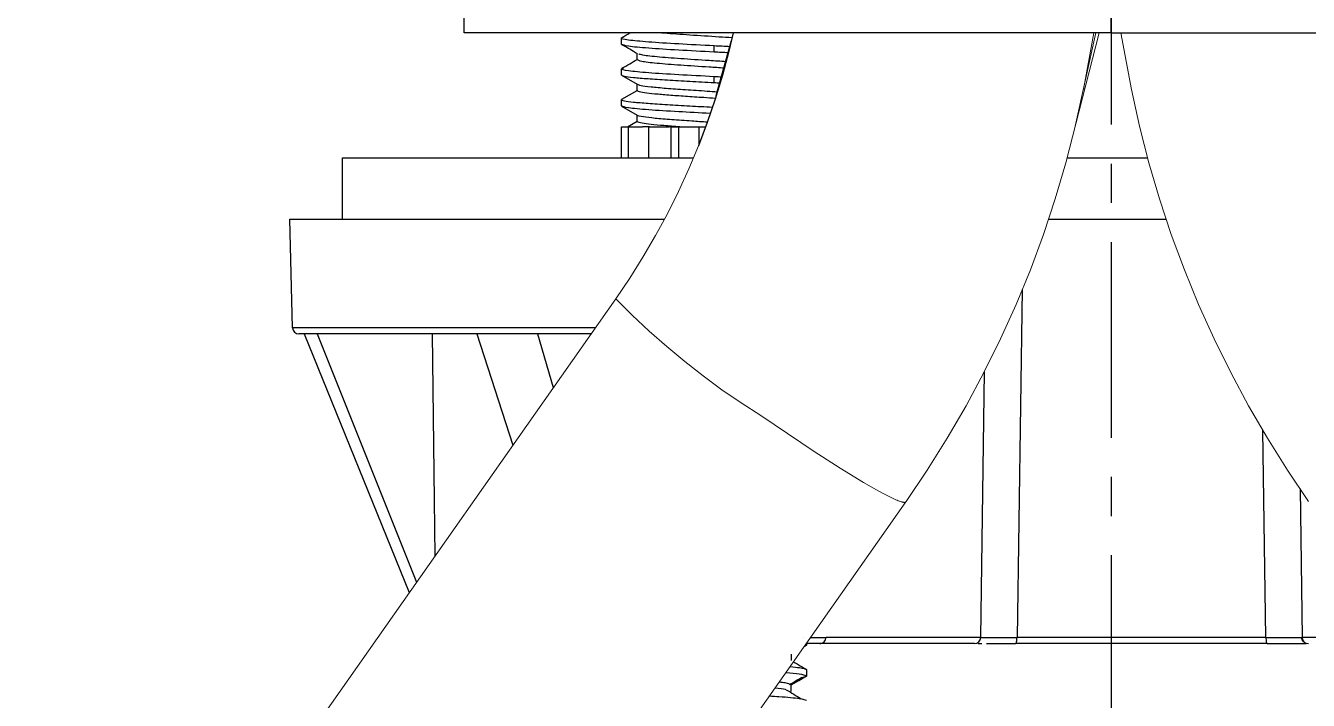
# Model space of a CAD drawing. Header units: millimetres. Extents: x 1991 to 2585, y -1131 to -711.
# Drawn here: x 2331.96 to 2373.59, y -1011.29 to -989.4 of the extents above; entities that cross this region are included whole.
import ezdxf

# ---------------------------------------------------------------- set-up
doc = ezdxf.new("R2010")
doc.units = ezdxf.units.MM
doc.header["$LTSCALE"] = 0.1
doc.linetypes.add('CENTERX2', pattern=[101.6, 63.5, -12.7, 12.7, -12.7])
doc.layers.get('0').update_dxf_attribs({"lineweight": 13})
doc.layers.add('CENTER', color=1, linetype='CENTERX2')

msp = doc.modelspace()

# ---------------------------------------------------------------- linework, layer by layer
at = {"color": 7, "linetype": 'Continuous', "lineweight": 25}
for p, q in [((2346.19, -989.634), (2346.19, -989.134)), ((2367.19, -989.634), (2346.19, -989.634)), ((2351.301, -990.007), (2351.301, -989.796)), ((2354.919, -989.634), (2354.78, -990.23)), ((2367.19, -989.634), (2388.19, -989.634)), ((2354.301, -990.257), (2354.301, -990.046)), ((2354.371, -991.669), (2354.864, -989.877)), ((2354.78, -990.23), (2354.572, -991.01)), ((2351.802, -990.508), (2351.802, -990.304)), ((2351.301, -991.007), (2351.301, -990.796)), ((2351.818, -991.314), (2351.309, -991.019)), ((2354.301, -991.257), (2354.301, -991.046)), ((2354.572, -991.01), (2354.337, -991.783)), ((2351.801, -991.508), (2351.801, -991.305)), ((2351.301, -992.007), (2351.301, -991.796)), ((2351.311, -991.783), (2351.801, -991.499)), ((2354.337, -991.783), (2354.077, -992.547)), ((2351.82, -992.316), (2351.309, -992.019)), ((2351.802, -992.509), (2351.802, -992.305)), ((2351.301, -992.684), (2351.521, -992.684)), ((2351.301, -993.684), (2351.301, -992.684)), ((2351.493, -992.678), (2351.802, -992.498)), ((2351.529, -992.684), (2351.976, -992.684)), ((2351.529, -993.684), (2351.529, -992.684)), ((2352.21, -992.684), (2351.976, -992.684)), ((2352.18, -992.684), (2352.845, -992.684)), ((2352.18, -993.684), (2352.18, -992.684)), ((2352.929, -992.684), (2352.845, -992.684)), ((2352.912, -993.684), (2352.912, -992.684)), ((2352.929, -992.684), (2353.153, -992.684)), ((2353.153, -993.684), (2353.153, -992.684)), ((2353.153, -992.684), (2353.813, -992.684)), ((2354.077, -992.547), (2353.792, -993.302)), ((2353.813, -992.684), (2354.025, -992.684)), ((2353.813, -993.245), (2353.813, -992.684)), ((2342.246, -995.684), (2342.246, -993.684)), ((2342.246, -993.684), (2353.632, -993.684)), ((2365.76, -993.684), (2368.368, -993.684)), ((2340.625, -999.207), (2340.532, -995.684)), ((2340.532, -995.684), (2352.688, -995.684)), ((2365.153, -995.684), (2368.975, -995.684)), ((2364.3, -997.967), (2364.132, -1009.254)), ((2350.308, -999.403), (2340.826, -999.403)), ((2340.994, -999.403), (2344.41, -1007.794)), ((2341.424, -999.403), (2344.644, -1007.461)), ((2346.6, -999.403), (2347.773, -1003.01)), ((2348.575, -999.403), (2349.082, -1001.147)), ((2362.955, -1009.254), (2363.076, -1000.629)), ((2372.208, -1009.254), (2372.108, -1002.534)), ((2373.317, -1004.432), (2373.384, -1009.254)), ((2368.17, -1009.254), (2364.132, -1009.254)), ((2372.208, -1009.254), (2368.17, -1009.254)), ((2356.798, -1009.795), (2356.798, -1009.999)), ((2357.301, -1009.453), (2357.301, -1009.507)), ((2362.754, -1009.453), (2357.301, -1009.453)), ((2362.875, -1009.453), (2362.993, -1009.453)), ((2372.252, -1009.453), (2364.087, -1009.453)), ((2357.113, -1010.56), (2357.301, -1010.505)), ((2357.301, -1010.296), (2357.301, -1010.507)), ((2356.798, -1011.005), (2356.798, -1010.794))]:
    msp.add_line(p, q, dxfattribs=at)
at = {"color": 8, "linetype": 'Continuous', "lineweight": 25}
for p, q in [((2367.19, -989.634), (2367.19, -989.134)), ((2350.446, -999.207), (2340.625, -999.207)), ((2357.192, -1009.255), (2357.192, -1009.255)), ((2362.955, -1009.254), (2357.939, -1009.254)), ((2376.696, -1009.254), (2373.384, -1009.254))]:
    msp.add_line(p, q, dxfattribs=at)
for p, q in [((2366.802, -989.634), (2365.718, -993.849)), ((2366.692, -989.634), (2366.022, -992.667)), ((2366.626, -989.634), (2366.285, -991.475)), ((2367.501, -989.634), (2367.842, -991.475)), ((2367.842, -991.475), (2368.106, -992.667)), ((2368.106, -992.667), (2368.41, -993.849)), ((2353.792, -993.302), (2353.481, -994.047)), ((2365.718, -993.849), (2365.373, -995.02)), ((2368.41, -993.849), (2368.755, -995.02)), ((2353.481, -994.047), (2353.145, -994.781)), ((2353.145, -994.781), (2352.786, -995.504)), ((2365.373, -995.02), (2364.988, -996.179)), ((2368.755, -995.02), (2369.139, -996.179)), ((2352.786, -995.504), (2352.402, -996.214)), ((2352.402, -996.214), (2351.994, -996.911)), ((2364.988, -996.179), (2364.564, -997.323)), ((2369.139, -996.179), (2369.563, -997.323)), ((2351.994, -996.911), (2351.564, -997.593)), ((2351.564, -997.593), (2351.111, -998.261)), ((2364.564, -997.323), (2364.101, -998.453)), ((2369.563, -997.323), (2370.026, -998.453)), ((2351.111, -998.261), (2331.961, -1025.505)), ((2351.645, -998.796), (2351.111, -998.261)), ((2364.101, -998.453), (2363.6, -999.566)), ((2370.026, -998.453), (2370.528, -999.566)), ((2352.197, -999.315), (2351.645, -998.796)), ((2352.765, -999.817), (2352.197, -999.315)), ((2363.6, -999.566), (2363.06, -1000.661)), ((2370.528, -999.566), (2371.067, -1000.661)), ((2353.348, -1000.301), (2352.765, -999.817)), ((2353.946, -1000.767), (2353.348, -1000.301)), ((2354.558, -1001.214), (2353.946, -1000.767)), ((2363.06, -1000.661), (2362.483, -1001.737)), ((2371.067, -1000.661), (2371.644, -1001.737)), ((2355.184, -1001.641), (2354.558, -1001.214)), ((2355.821, -1002.048), (2355.184, -1001.641)), ((2362.483, -1001.737), (2361.87, -1002.792)), ((2371.644, -1001.737), (2372.257, -1002.792)), ((2357.554, -1003.222), (2355.821, -1002.048)), ((2361.87, -1002.792), (2361.221, -1003.826)), ((2372.257, -1002.792), (2372.907, -1003.826)), ((2358.398, -1003.764), (2357.554, -1003.222)), ((2359.151, -1004.224), (2358.398, -1003.764)), ((2361.221, -1003.826), (2360.537, -1004.837)), ((2372.907, -1003.826), (2373.591, -1004.837)), ((2359.477, -1004.413), (2359.151, -1004.224)), ((2359.763, -1004.571), (2359.477, -1004.413)), ((2360.005, -1004.695), (2359.763, -1004.571)), ((2360.108, -1004.745), (2360.005, -1004.695)), ((2360.2, -1004.786), (2360.108, -1004.745)), ((2360.242, -1004.804), (2360.2, -1004.786)), ((2360.525, -1004.853), (2341.396, -1032.068)), ((2360.28, -1004.819), (2360.242, -1004.804)), ((2360.316, -1004.832), (2360.28, -1004.819)), ((2360.349, -1004.843), (2360.316, -1004.832)), ((2360.379, -1004.853), (2360.349, -1004.843)), ((2360.393, -1004.857), (2360.379, -1004.853)), ((2360.406, -1004.86), (2360.393, -1004.857)), ((2360.419, -1004.863), (2360.406, -1004.86)), ((2360.431, -1004.865), (2360.419, -1004.863)), ((2360.442, -1004.867), (2360.431, -1004.865)), ((2360.452, -1004.869), (2360.442, -1004.867)), ((2360.462, -1004.87), (2360.452, -1004.869)), ((2360.471, -1004.87), (2360.462, -1004.87)), ((2360.479, -1004.87), (2360.471, -1004.87)), ((2360.487, -1004.87), (2360.479, -1004.87)), ((2360.494, -1004.869), (2360.487, -1004.87)), ((2360.501, -1004.868), (2360.494, -1004.869)), ((2360.507, -1004.866), (2360.501, -1004.868)), ((2360.512, -1004.864), (2360.507, -1004.866)), ((2360.516, -1004.862), (2360.512, -1004.864)), ((2360.52, -1004.859), (2360.516, -1004.862)), ((2360.523, -1004.855), (2360.52, -1004.859)), ((2360.526, -1004.851), (2360.523, -1004.855)), ((2360.528, -1004.847), (2360.526, -1004.851)), ((2360.53, -1004.843), (2360.528, -1004.847)), ((2360.531, -1004.832), (2360.53, -1004.838)), ((2360.53, -1004.838), (2360.53, -1004.843))]:
    msp.add_line(p, q)
at = {"color": 7, "linetype": 'Continuous', "lineweight": 25, "flags": 128}
for points in [[(2345.155, -999.403), (2345.22, -1004.794), (2345.242, -1006.611)], [(2357.729, -1009.453), (2357.719, -1009.453), (2357.69, -1009.453), (2357.644, -1009.453), (2357.583, -1009.453), (2357.512, -1009.453), (2357.436, -1009.453), (2357.359, -1009.453), (2357.286, -1009.453)], [(2356.8, -1010.793), (2357.05, -1010.648), (2357.3, -1010.504)]]:
    msp.add_lwpolyline(points, dxfattribs=at)
at = {"color": 7, "linetype": 'Continuous', "lineweight": 25}
for centre, start, end in [((2340.826, -999.202), 181.5, 270), ((2362.754, -1009.252), 270, 359.2), ((2373.585, -1009.252), 180.8, 270)]:
    msp.add_arc(centre, 0.201, start, end, dxfattribs=at)
for points, knots in [([(2351.358, -989.78), (2351.336, -989.786), (2351.223, -989.812), (2351.48, -989.859), (2352.118, -989.921), (2353.124, -989.984), (2353.909, -990.025), (2354.301, -990.046)], [0, 0, 0, 0, 0.0589, 0.294175, 0.52945, 0.764725, 1, 1, 1, 1]), ([(2351.311, -989.784), (2351.396, -989.735), (2351.482, -989.685), (2351.568, -989.635), (2351.569, -989.634)], [0, 0, 0, 0, 0.5167419, 0.5250966, 0.5250966, 0.5250966, 0.5250966]), ([(2354.881, -989.795), (2354.745, -989.786), (2354.287, -989.757), (2353.499, -989.707), (2352.875, -989.662), (2352.597, -989.638), (2352.555, -989.634)], [0.4036408, 0.4036408, 0.4036408, 0.4036408, 0.459073, 0.5858352, 0.7127697, 0.7365647, 0.7365647, 0.7365647, 0.7365647]), ([(2354.301, -990.257), (2353.908, -990.237), (2353.122, -990.195), (2352.13, -990.132), (2351.436, -990.07), (2351.346, -990.028), (2351.301, -990.007)], [0, 0, 0, 0, 0.25, 0.5, 0.75, 1, 1, 1, 1]), ([(2351.819, -990.314), (2351.734, -990.265), (2351.564, -990.166), (2351.395, -990.068), (2351.31, -990.018)], [0, 0, 0, 0, 0.499846, 1, 1, 1, 1]), ([(2351.309, -990.784), (2351.394, -990.735), (2351.558, -990.64), (2351.723, -990.544), (2351.802, -990.498)], [0, 0, 0, 0, 0.516557, 1, 1, 1, 1]), ([(2354.634, -990.779), (2354.47, -990.768), (2353.983, -990.737), (2353.19, -990.686), (2352.409, -990.625), (2351.893, -990.565), (2351.84, -990.526), (2351.814, -990.507)], [0.4374175, 0.4374175, 0.4374175, 0.4374175, 0.5025664, 0.629007, 0.7556896, 0.882097, 1, 1, 1, 1]), ([(2354.69, -990.57), (2354.508, -990.558), (2354.003, -990.526), (2353.188, -990.474), (2352.412, -990.413), (2351.929, -990.358), (2351.877, -990.325), (2351.856, -990.312)], [0.4649596, 0.4649596, 0.4649596, 0.4649596, 0.5377398, 0.6644502, 0.7914033, 0.9180802, 1, 1, 1, 1]), ([(2351.358, -990.781), (2351.336, -990.786), (2351.223, -990.812), (2351.48, -990.859), (2352.118, -990.921), (2353.124, -990.984), (2353.909, -991.025), (2354.301, -991.046)], [0, 0, 0, 0, 0.058745, 0.294059, 0.529373, 0.764686, 1, 1, 1, 1]), ([(2354.301, -991.257), (2354.036, -991.243), (2353.507, -991.215), (2352.768, -991.173), (2352.135, -991.131), (2351.658, -991.089), (2351.354, -991.048), (2351.322, -991.021), (2351.307, -991.007)], [0, 0, 0, 0, 0.168502, 0.337005, 0.505507, 0.674009, 0.842512, 1, 1, 1, 1]), ([(2354.407, -991.553), (2354.297, -991.546), (2353.944, -991.523), (2353.361, -991.486), (2352.727, -991.44), (2352.23, -991.394), (2351.908, -991.351), (2351.855, -991.324), (2351.832, -991.312)], [0.5023772, 0.5023772, 0.5023772, 0.5023772, 0.5460042, 0.6412254, 0.7363666, 0.8315905, 0.9267312, 1, 1, 1, 1]), ([(2351.335, -991.781), (2351.322, -991.785), (2351.262, -991.803), (2351.368, -991.835), (2351.652, -991.878), (2352.137, -991.92), (2352.768, -991.962), (2353.491, -992.003), (2354.001, -992.03), (2354.249, -992.043)], [0, 0, 0, 0, 0.0456319, 0.2046932, 0.3637546, 0.522816, 0.6818772, 0.8409386, 0.9895433, 0.9895433, 0.9895433, 0.9895433]), ([(2354.344, -991.76), (2354.219, -991.752), (2353.887, -991.731), (2353.362, -991.697), (2352.815, -991.657), (2352.359, -991.618), (2352.024, -991.578), (2351.829, -991.541), (2351.818, -991.518), (2351.813, -991.507)], [0.4765734, 0.4765734, 0.4765734, 0.4765734, 0.5259222, 0.6076292, 0.6892665, 0.7709768, 0.8526344, 0.9343157, 1, 1, 1, 1]), ([(2354.178, -992.251), (2353.826, -992.232), (2353.087, -992.193), (2352.13, -992.132), (2351.436, -992.07), (2351.346, -992.028), (2351.301, -992.007)], [0.0260543, 0.0260543, 0.0260543, 0.0260543, 0.2500001, 0.4999999, 0.7499999, 1, 1, 1, 1]), ([(2354.082, -992.532), (2353.913, -992.521), (2353.507, -992.495), (2352.911, -992.454), (2352.358, -992.408), (2351.993, -992.361), (2351.813, -992.33), (2351.82, -992.314), (2351.82, -992.314)], [0.4103262, 0.4103262, 0.4103262, 0.4103262, 0.4979883, 0.6225486, 0.7470008, 0.8715576, 0.996015, 1, 1, 1, 1]), ([(2353.189, -992.684), (2353.011, -992.671), (2352.653, -992.645), (2352.236, -992.605), (2351.948, -992.566), (2351.804, -992.533), (2351.816, -992.514), (2351.821, -992.508)], [0, 0, 0, 0, 0.223638, 0.447179, 0.67089, 0.894398, 1, 1, 1, 1]), ([(2357.43, -1009.257), (2357.439, -1009.257), (2357.49, -1009.257), (2357.579, -1009.258), (2357.688, -1009.258), (2357.782, -1009.258), (2357.86, -1009.257), (2357.918, -1009.256), (2357.926, -1009.255), (2357.93, -1009.254)], [0.2391682, 0.2391682, 0.2391682, 0.2391682, 0.2661885, 0.3871336, 0.4999719, 0.6091958, 0.7289469, 0.8592155, 1, 1, 1, 1]), ([(2357.729, -1009.453), (2357.756, -1009.45), (2357.808, -1009.444), (2357.874, -1009.398), (2357.92, -1009.333), (2357.927, -1009.28), (2357.93, -1009.254)], [0, 0, 0, 0, 0.25, 0.5, 0.75, 1, 1, 1, 1]), ([(2362.955, -1009.254), (2362.972, -1009.255), (2363.005, -1009.255), (2363.266, -1009.255), (2363.646, -1009.255), (2363.97, -1009.255), (2364.132, -1009.254)], [0, 0, 0, 0, 0.250088, 0.50011, 0.750078, 1, 1, 1, 1]), ([(2364.087, -1009.453), (2364.093, -1009.45), (2364.105, -1009.444), (2364.119, -1009.398), (2364.129, -1009.333), (2364.131, -1009.28), (2364.132, -1009.254)], [0, 0, 0, 0, 0.250001, 0.5, 0.749998, 1, 1, 1, 1]), ([(2372.208, -1009.254), (2372.37, -1009.255), (2372.694, -1009.255), (2373.074, -1009.255), (2373.334, -1009.255), (2373.368, -1009.255), (2373.384, -1009.254)], [0, 0, 0, 0, 0.249931, 0.499901, 0.749921, 1, 1, 1, 1]), ([(2372.208, -1009.254), (2372.209, -1009.28), (2372.21, -1009.333), (2372.221, -1009.398), (2372.235, -1009.444), (2372.247, -1009.45), (2372.252, -1009.453)], [0, 0, 0, 0, 0.249997, 0.499999, 0.750003, 1, 1, 1, 1]), ([(2373.364, -1009.253), (2373.364, -1009.265), (2373.366, -1009.291), (2373.377, -1009.328), (2373.395, -1009.364), (2373.413, -1009.385), (2373.422, -1009.395)], [0, 0, 0, 0, 0.232977, 0.479957, 0.737231, 1, 1, 1, 1]), ([(2357.244, -1009.523), (2357.267, -1009.518), (2357.312, -1009.508), (2357.31, -1009.498), (2357.301, -1009.493)], [0, 0, 0, 0, 0.2199946, 0.4245451, 0.4245451, 0.4245451, 0.4245451]), ([(2363.144, -1009.453), (2363.168, -1009.453), (2363.277, -1009.453), (2363.609, -1009.453), (2363.928, -1009.453), (2364.087, -1009.453)], [0, 0, 0, 0, 0.1213, 0.560161, 1, 1, 1, 1]), ([(2372.252, -1009.453), (2372.456, -1009.453), (2372.864, -1009.453), (2373.302, -1009.453), (2373.447, -1009.453), (2373.51, -1009.453)], [0, 0, 0, 0, 0.359059, 0.717557, 1, 1, 1, 1]), ([(2356.767, -1010.199), (2356.892, -1010.211), (2357.186, -1010.243), (2357.256, -1010.275), (2357.301, -1010.296)], [0.612501, 0.612501, 0.612501, 0.612501, 0.7499999, 1, 1, 1, 1]), ([(2356.876, -1010.044), (2356.929, -1010.075), (2357.067, -1010.155), (2357.204, -1010.235), (2357.289, -1010.284)], [0.1887437, 0.1887437, 0.1887437, 0.1887437, 0.499849, 1, 1, 1, 1]), ([(2357.301, -1010.505), (2357.251, -1010.484), (2357.164, -1010.449), (2356.808, -1010.413), (2356.627, -1010.398)], [0, 0, 0, 0, 0.25, 0.4307146, 0.4307146, 0.4307146, 0.4307146]), ([(2357.145, -1010.556), (2357.064, -1010.605), (2356.931, -1010.685), (2356.799, -1010.765), (2356.748, -1010.796)], [0, 0, 0, 0, 0.6133235, 1, 1, 1, 1]), ([(2356.626, -1010.951), (2356.619, -1010.948), (2356.571, -1010.932), (2356.427, -1010.915), (2356.274, -1010.901)], [0, 0, 0, 0, 0.0154652, 0.1126033, 0.1126033, 0.1126033, 0.1126033]), ([(2356.8, -1010.793), (2356.76, -1010.772), (2356.703, -1010.743), (2356.489, -1010.714), (2356.412, -1010.704)], [0, 0, 0, 0, 0.1272591, 0.1836222, 0.1836222, 0.1836222, 0.1836222]), ([(2356.644, -1010.95), (2356.725, -1010.999), (2356.886, -1011.097), (2357.047, -1011.195), (2357.128, -1011.244)], [0, 0, 0, 0, 0.499968, 1, 1, 1, 1]), ([(2356.1, -1011.149), (2356.207, -1011.156), (2356.607, -1011.183), (2357.151, -1011.232), (2357.251, -1011.273), (2357.301, -1011.294)], [0.4138146, 0.4138146, 0.4138146, 0.4138146, 0.5, 0.75, 1, 1, 1, 1])]:
    msp.add_open_spline(points, degree=3, knots=knots, dxfattribs=at)
for points in [[(2354.301, -990.046), (2354.474, -990.055), (2354.647, -990.064), (2354.817, -990.074)], [(2354.766, -990.282), (2354.612, -990.274), (2354.457, -990.266), (2354.301, -990.257)], [(2354.301, -991.046), (2354.386, -991.051), (2354.472, -991.055), (2354.557, -991.06)], [(2354.494, -991.268), (2354.43, -991.264), (2354.365, -991.261), (2354.301, -991.257)], [(2357.29, -1009.519), (2357.265, -1009.534), (2357.24, -1009.548), (2357.214, -1009.563)]]:
    msp.add_open_spline(points, degree=3, dxfattribs=at)
at = {"layer": 'CENTER'}
msp.add_line((2367.19, -854.183), (2367.19, -1047.994), dxfattribs=at)

doc.saveas('drawing.dxf')
